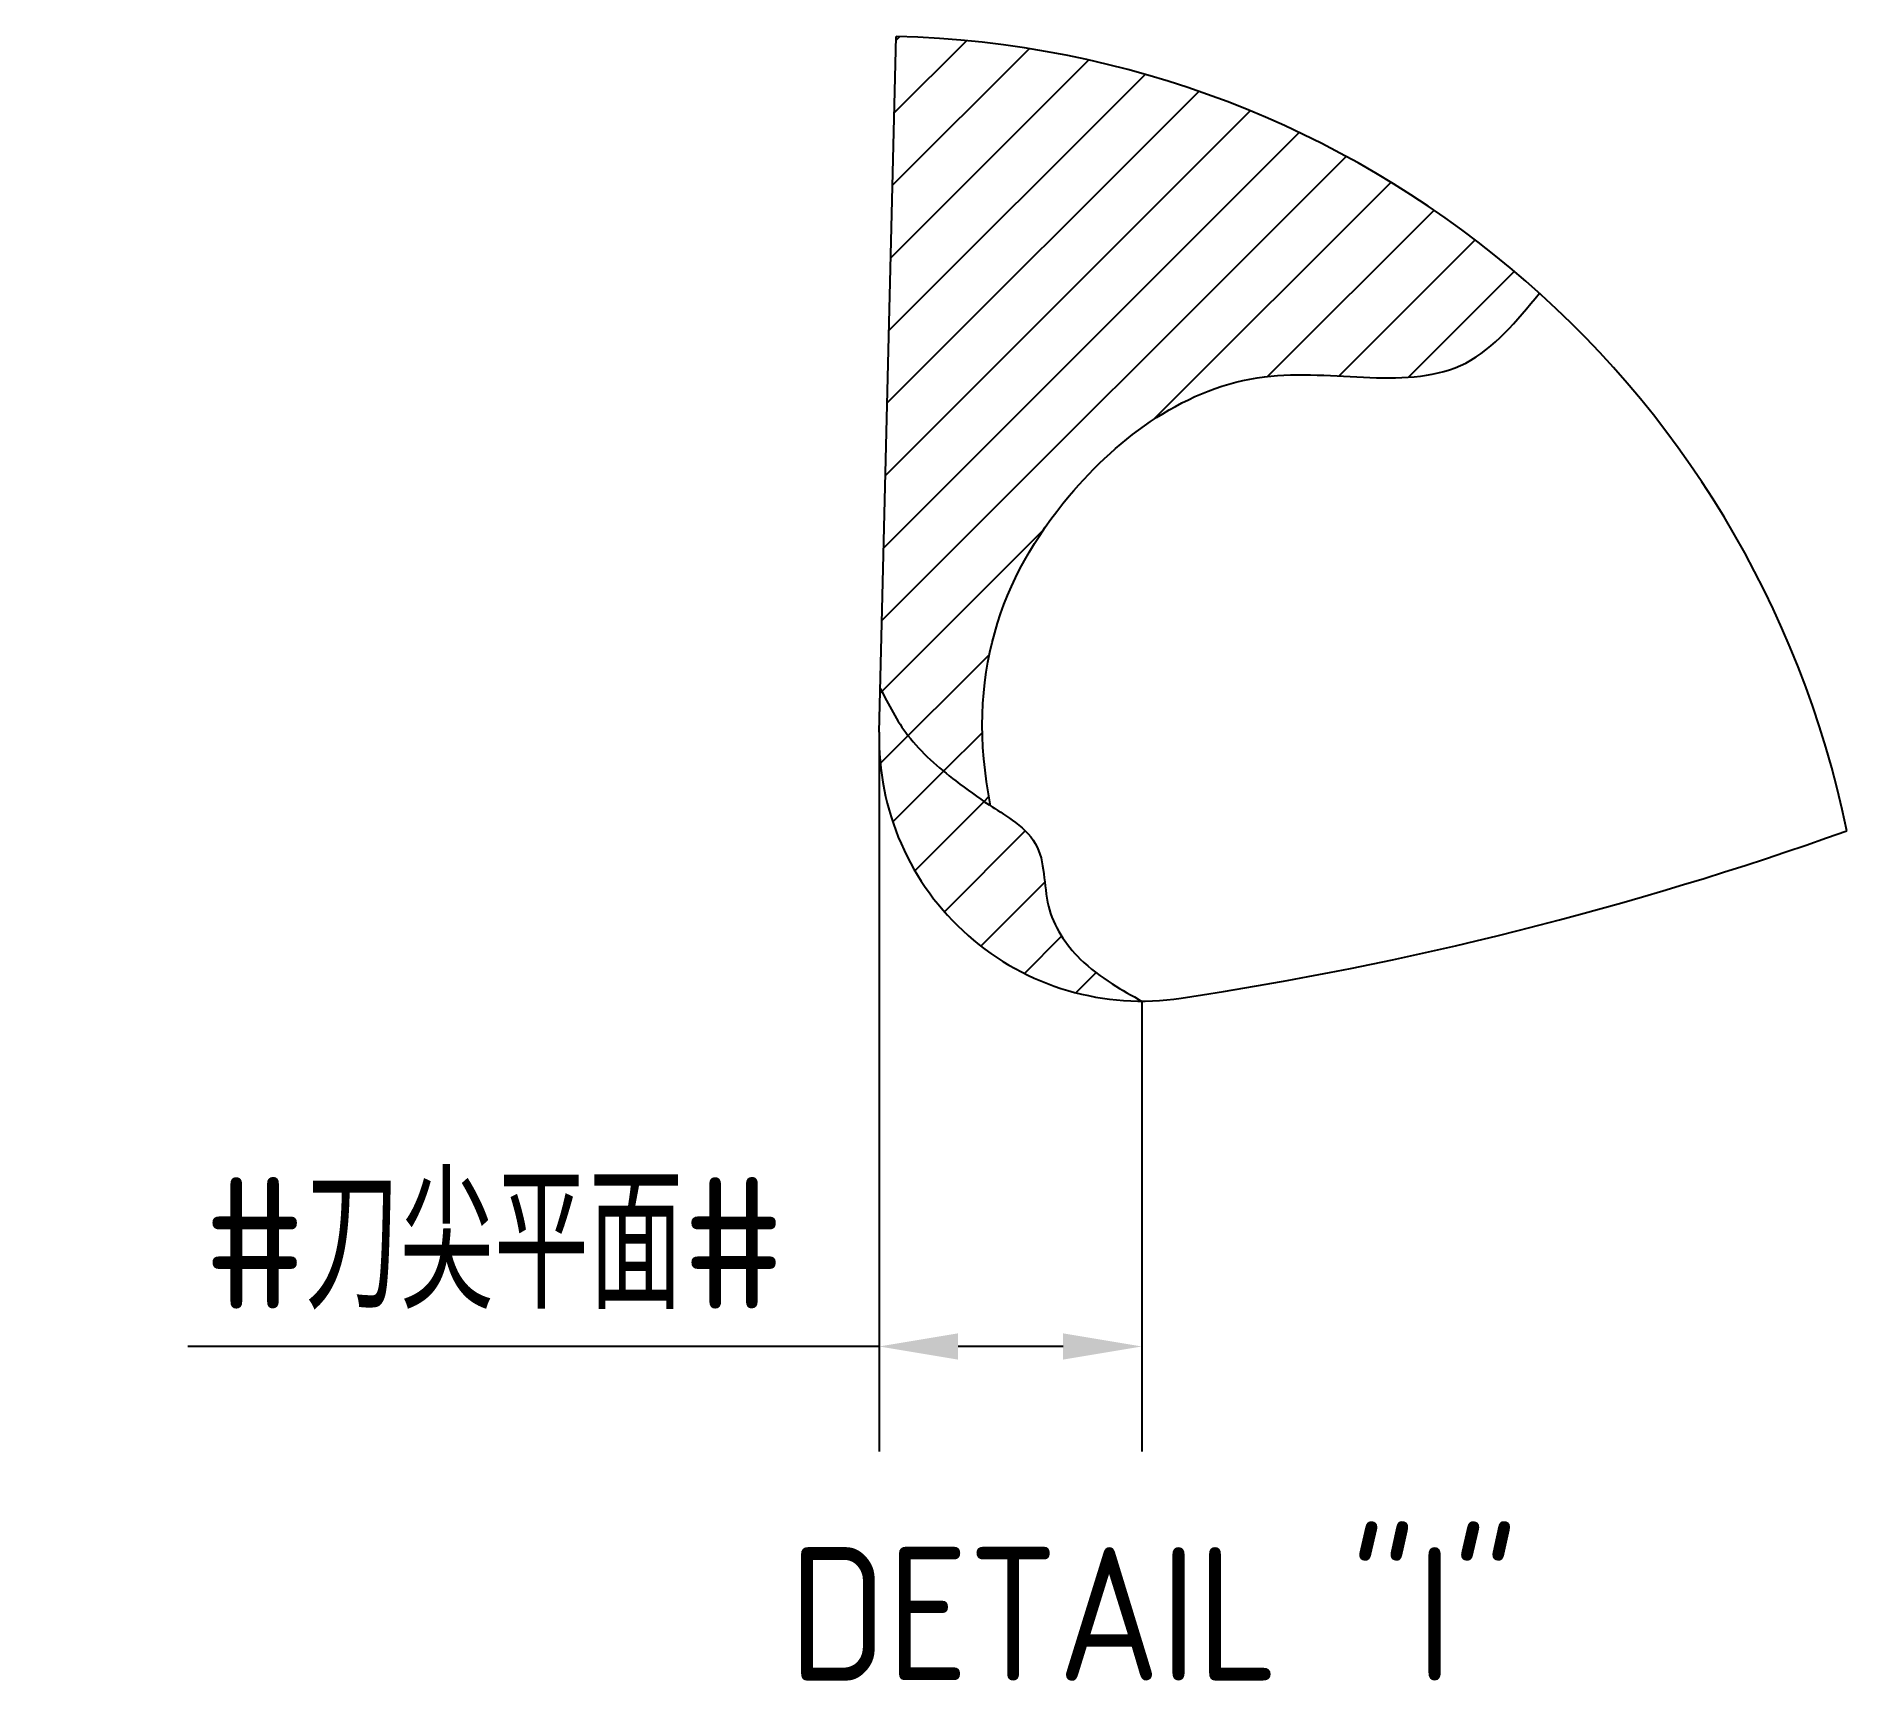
# Model space of a CAD drawing. Header units: millimetres. Extents: x 2412.1 to 2446.6, y 1178.4 to 1209.8.
import ezdxf

# ---------------------------------------------------------------- set-up
doc = ezdxf.new("R2010")
doc.units = ezdxf.units.MM
for name, color, linetype in [('保护层', 7, 'Continuous'), ('标注', 7, 'Continuous'), ('轮廓', 4, 'Continuous')]:
    doc.layers.add(name, color=color, linetype=linetype)
doc.styles.add('CFST0', font='gbenor.shx', dxfattribs={"bigfont": 'gbcbig.shx'})
doc.dimstyles.new('TYToolDesignC1-1', dxfattribs={"dimtxt": 2.5, "dimasz": 1.5, "dimexe": 2, "dimexo": 0, "dimtad": 1, "dimtoh": 1, "dimdec": 3, "dimdsep": 46, "dimtxsty": 'CFST0', "dimcen": 2.502, "dimclrd": 3, "dimclre": 3, "dimclrt": 3, "dimazin": 2, "dimtfac": 1, "dimtdec": 3, "dimtmove": 0, "dimatfit": 3, "dimfxl": 1, "dimarcsym": 0})

# ---------------------------------------------------------------- blocks, each defined once
blk = doc.blocks.new('*D1')
at = {"layer": 'Defpoints', "color": 0, "transparency": 16777216}
for p in [(2428.188, 1196.381), (2433.188, 1191.381), (2428.188, 1184.811)]:
    blk.add_point(p, dxfattribs=at)
at = {"layer": '标注', "color": 3, "lineweight": -2, "transparency": 16777216}
for p, q in [((2428.188, 1196.381), (2428.188, 1182.811)), ((2433.188, 1191.381), (2433.188, 1182.811)), ((2428.188, 1184.811), (2415.033, 1184.811)), ((2431.688, 1184.811), (2429.688, 1184.811))]:
    blk.add_line(p, q, dxfattribs=at)
at = {"layer": '标注', "color": 3, "transparency": 16777216}
for points in [[(2429.688, 1185.061), (2429.688, 1184.561), (2428.188, 1184.811)], [(2431.688, 1185.061), (2431.688, 1184.561), (2433.188, 1184.811)]]:
    blk.add_solid(points, dxfattribs=at)
at = {"layer": '标注', "color": 3, "transparency": 16777216, "insert": (2420.86, 1186.769), "char_height": 2.5, "attachment_point": 5, "style": 'CFST0'}
blk.add_mtext('#刀尖平面#', dxfattribs=at)

msp = doc.modelspace()

# ---------------------------------------------------------------- hatches: boundary and pattern name
at = {"layer": '轮廓'}
h = msp.add_hatch(dxfattribs=at)
h.set_pattern_fill('ANSI31', color=256, scale=0.3)
h.set_pattern_definition([(45, (2302.1118, 1150.6306), (-0.673519, 0.673519), [])])
edge = h.paths.add_edge_path()
edge.add_spline(control_points=[(2430.3089, 1195.1019), (2429.8181, 1197.5643), (2431.0107, 1200.8501), (2435.1938, 1203.932), (2439.0201, 1202.7601), (2440.3184, 1204.3328), (2440.7529, 1204.8591)], knot_values=[0.1388094, 0.1388094, 0.1388094, 0.1388094, 5.9911327, 10.2992933, 14.1404766, 16.0723223, 16.0723223, 16.0723223, 16.0723223], degree=3, periodic=0)
edge.add_arc((2428.0475, 1190.8108), 18.9415, 47.87352, 88.59052)
edge.add_line((2428.5135, 1209.7466), (2428.2081, 1197.3376))
edge.add_spline(control_points=[(2428.2081, 1197.3376), (2428.3667, 1197.0274), (2428.7182, 1196.3397), (2429.5147, 1195.6633), (2430.0733, 1195.2546), (2430.2995, 1195.108), (2430.3089, 1195.1019)], knot_values=[0, 0, 0, 0, 1.0365922, 2.2974569, 3.077304, 3.1112554, 3.1112554, 3.1112554, 3.1112554], degree=3, periodic=0)
edge = h.paths.add_edge_path()
edge.add_spline(control_points=[(2433.1862, 1191.384), (2432.9963, 1191.49), (2432.5818, 1191.7215), (2431.883, 1192.238), (2431.2665, 1193.1604), (2431.3788, 1194.2743), (2430.7526, 1194.8295), (2430.2055, 1195.1579), (2429.5147, 1195.6633), (2428.7182, 1196.3397), (2428.3667, 1197.0274), (2428.2081, 1197.3376)], knot_values=[0, 0, 0, 0, 0.6522147, 1.4233513, 2.5979411, 3.8146962, 4.4425171, 4.9674296, 5.7472767, 7.0081414, 8.0447336, 8.0447336, 8.0447336, 8.0447336], degree=3, periodic=0)
edge.add_line((2428.2081, 1197.3376), (2428.1877, 1196.5069))
edge.add_arc((2433.1862, 1196.384), 5, 178.59052, 270)

# ---------------------------------------------------------------- linework, layer by layer
msp.add_line((2428.1877, 1196.5069), (2428.5135, 1209.7466), dxfattribs=at)
for centre, radius, start, end in [((2428.0475, 1190.8108), 18.9415, 11.62251, 88.59052), ((2433.1862, 1196.384), 5, 178.59052, 278.60173), ((2423.7786, 1258.5759), 67.8994, 278.601731, 289.640395)]:
    msp.add_arc(centre, radius, start, end, dxfattribs=at)
msp.add_open_spline([(2430.3089, 1195.1019), (2429.8181, 1197.5643), (2431.0107, 1200.8501), (2435.1938, 1203.932), (2439.0201, 1202.7601), (2440.3184, 1204.3328), (2440.7529, 1204.8591)], degree=3, knots=[0.1388094, 0.1388094, 0.1388094, 0.1388094, 5.9911327, 10.2992933, 14.1404766, 16.0723223, 16.0723223, 16.0723223, 16.0723223], dxfattribs=at)
msp.add_spline([(2428.2081, 1197.3376), (2428.7334, 1196.444), (2429.6473, 1195.5753), (2430.2806, 1195.1203), (2430.719, 1194.8316), (2431.1588, 1194.3835), (2431.4086, 1193.1927), (2432.0142, 1192.1862), (2432.623, 1191.713), (2433.1862, 1191.384)], degree=3, dxfattribs=at)

# ---------------------------------------------------------------- texts
at = {"layer": '保护层', "color": 3, "insert": (2426.4681, 1180.9914), "char_height": 2.53935, "width": 21.860635, "attachment_point": 1, "style": 'CFST0'}
msp.add_mtext('DETAIL "I"', dxfattribs=at)

# ---------------------------------------------------------------- dimensions: what is measured, and where the dimension line sits
at = {"layer": '标注', "color": 3}
dim = msp.add_linear_dim(base=(2428.1875, 1184.8108), p1=(2433.1875, 1191.3808), p2=(2428.1875, 1196.3808), text='#刀尖平面#', dimstyle='TYToolDesignC1-1', dxfattribs=at)
dim.commit()
dim.dimension.update_dxf_attribs({"geometry": '*D1', "text_midpoint": (2420.8603, 1186.7685)})

doc.saveas('drawing.dxf')
